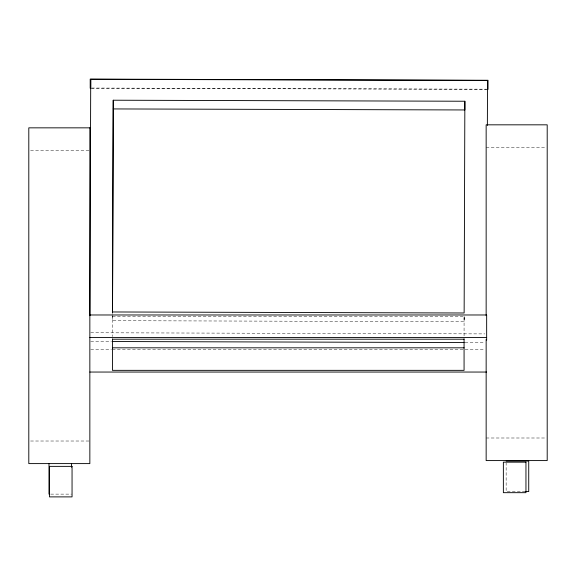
<?xml version="1.0" encoding="UTF-8"?>
<svg xmlns="http://www.w3.org/2000/svg" width="576" height="576" viewBox="0 0 576 576"><rect width="100%" height="100%" fill="white"/><g stroke="black" fill="none" stroke-linecap="round" stroke-linejoin="round"><path stroke-width="0.43" stroke-dasharray="2.88 2.16" d="M112.522 316.202L112.507 320.688L464.141 321.71L464.155 316.325M486.151 147.413L546.3 147.413M30.593 150.43L88.949 150.43M112.435 316.678L464.069 316.678L464.069 338.335M90.749 349.524L111.442 349.524M112.342 349.524L484.855 349.524M486.151 437.998L546.3 437.998M30.593 441.014L89.849 441.014M525.262 491.573L506.146 491.573L506.146 462.845M50.731 494.122L71.582 494.122M91.62 88.027L486.619 89.179M91.102 88.229L487.138 89.381M90.749 332.748L484.855 333.893M90.749 341.46L111.442 341.525M465.055 342.554L484.855 342.612M464.141 316.483L464.141 321.71M112.507 311.969L112.507 313.711M112.507 314.582L112.435 336.607"/><path stroke-width="0.86" d="M89.906 315.67L90.72 79.308L487.519 80.467L487.519 89.186M113.234 100.217L112.507 311.969L464.141 312.991L464.861 101.239L113.234 100.217L112.536 312.61M487.368 125.402L487.519 80.467M89.849 314.978L486.655 314.978L486.655 340.157M89.849 337.5L486.655 337.5M112.435 339.206L464.069 339.206M112.435 347.818L464.069 347.818M89.849 372.046L486.655 372.046M506.146 461.045L528.732 461.045L528.732 491.573L525.262 491.573M113.234 108.929L464.861 109.958L464.861 101.239M112.342 341.525L464.162 342.547M488.03 89.381L488.03 80.273L90.202 79.114L90.202 88.222M486.151 315.648L486.151 124.826L547.2 124.826L547.2 460.584L486.151 460.584L486.151 339.386M464.069 338.926L464.069 370.346L112.435 370.346L112.435 338.926M90.72 79.308L90.72 88.027M71.582 463.601L71.582 467.194M48.989 463.601L48.989 494.122M89.849 127.843L28.8 127.843L28.8 463.601L89.849 463.601L89.849 127.843M525.953 462.154L503.366 462.154L503.366 492.674L525.953 492.674L525.953 462.154M72.05 466.366L49.464 466.366L49.464 496.886L72.05 496.886L72.05 466.366"/></g></svg>
